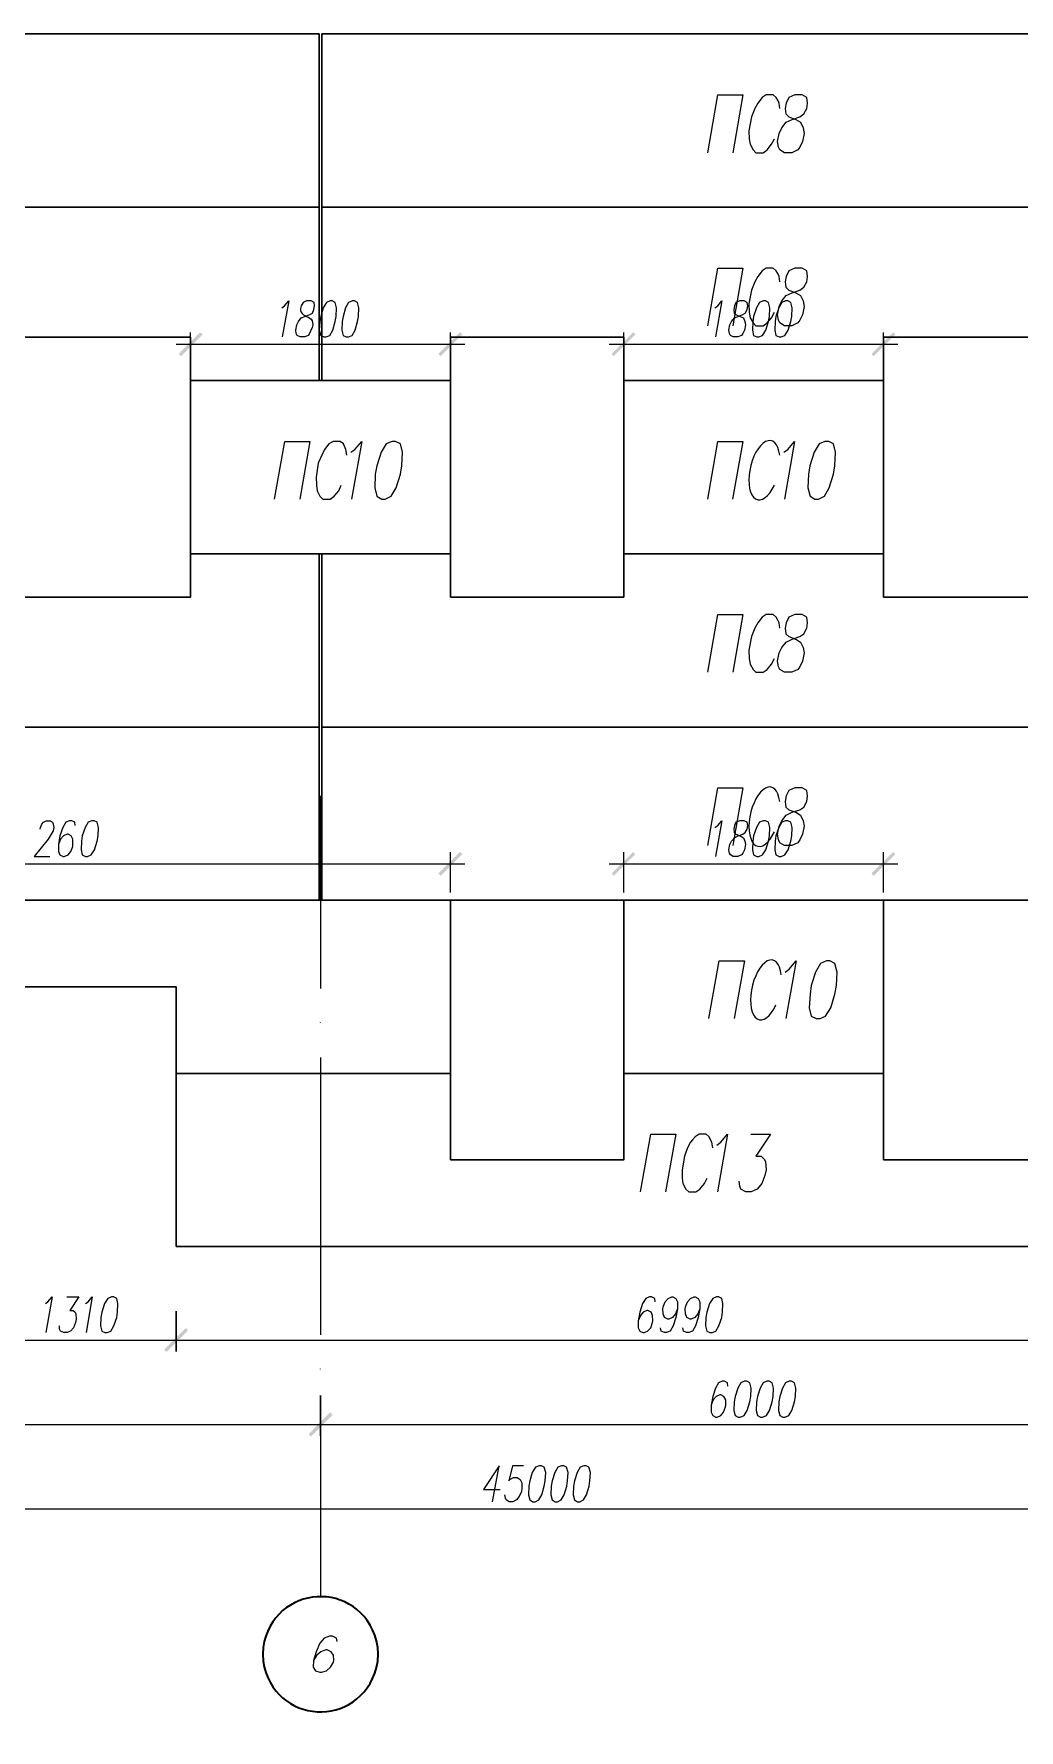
# Model space of a CAD drawing. Header units: millimetres. Extents: x 148937 to 2048786, y 870 to 351006.
# Drawn here: x 529402 to 536227, y 330810 to 342560 of the extents above; entities that cross this region are included whole.
import ezdxf

# ---------------------------------------------------------------- set-up
doc = ezdxf.new("R2010")
doc.units = ezdxf.units.MM
doc.layers.add('PDF _Геометрия', color=7, linetype='Continuous')
doc.layers.add('PDF _Сплошная заливка', color=7, linetype='Continuous', true_color=0x007eff)

msp = doc.modelspace()

# ---------------------------------------------------------------- linework, layer by layer
at = {"layer": 'PDF _Геометрия', "color": 152, "lineweight": 30, "true_color": 0x2776bb}
for points in [[(531378.49961, 342559.59499), (531378.49961, 341358.73566), (525028.33845, 341358.73566), (525028.33845, 342559.59499)], [(537376.35208, 342559.59499), (537376.35208, 341358.73566), (531397.8345, 341358.73566), (531397.8345, 342559.59499)], [(529288.27387, 338658.41512), (529288.27387, 340458.62991), (530486.98493, 340458.62991), (530486.98493, 338658.41512)], [(532287.2001, 338658.41512), (532287.2001, 340458.62991), (533488.05943, 340458.62991), (533488.05943, 338658.41512)], [(535288.27448, 338658.41512), (535288.27448, 340458.62991), (536486.98554, 340458.62991), (536486.98554, 338658.41512)], [(532287.2001, 340157.87785), (532287.2001, 338959.16679), (530486.98532, 338959.16679), (530486.98532, 340157.87785)], [(535288.27448, 340157.87785), (535288.27448, 338959.16679), (533488.05969, 338959.16679), (533488.05969, 340157.87785)], [(531378.49961, 337758.3068), (531378.49961, 336559.59574), (525028.33845, 336559.59574), (525028.33845, 337758.3068)], [(537376.35208, 337758.3068), (537376.35208, 336559.59574), (531397.8345, 336559.59574), (531397.8345, 337758.3068)], [(532287.2001, 334759.38095), (532287.2001, 336559.59574), (533488.05943, 336559.59574), (533488.05943, 334759.38095)], [(535288.27448, 336559.59656), (535288.27448, 335358.73723), (533488.05969, 335358.73723), (533488.05969, 336559.59656)], [(535288.27448, 334759.38095), (535288.27448, 336559.59574), (536486.98554, 336559.59574), (536486.98554, 334759.38095)]]:
    msp.add_lwpolyline(points, close=True, dxfattribs=at)
at = {"layer": 'PDF _Геометрия', "lineweight": 25}
for points in [[(534070.22867, 341736.82584), (534141.12018, 342138.54442), (534312.9784, 342138.54442), (534244.23511, 341736.82584)], [(534568.61907, 342041.87487), (534564.32262, 342080.54297), (534555.7297, 342099.87702), (534544.98857, 342119.21107), (534523.50629, 342138.54512), (534474.09705, 342138.54512), (534446.17009, 342119.21107), (534416.0949, 342080.54297), (534396.76085, 342041.87487), (534373.13035, 341986.02095), (534355.94453, 341889.3507), (534358.09276, 341833.49678), (534364.53744, 341794.82868), (534383.87149, 341756.16058), (534403.20554, 341736.82653), (534454.763, 341736.82653), (534482.68996, 341756.16058), (534512.76515, 341794.82868), (534532.0992, 341833.49678)], [(534070.22867, 340538.11329), (534141.12018, 340937.68364), (534312.9784, 340937.68364), (534244.23511, 340538.11329)], [(534568.61907, 340843.16232), (534564.32262, 340879.68219), (534555.7297, 340899.01624), (534544.98857, 340918.35029), (534523.50629, 340937.68434), (534474.09705, 340937.68434), (534446.17009, 340918.35029), (534416.0949, 340879.68219), (534396.76085, 340843.16232), (534373.13035, 340785.16017), (534355.94453, 340690.63815), (534358.09276, 340632.636), (534364.53744, 340593.96791), (534383.87149, 340557.44803), (534403.20554, 340538.11399), (534454.763, 340538.11399), (534482.68996, 340557.44803), (534512.76515, 340593.96791), (534532.0992, 340632.636)], [(531120.71184, 340662.71198), (531137.89767, 340675.60135), (531167.97285, 340709.97299), (531122.86007, 340460.77857)], [(531303.31085, 340471.51779), (531277.53212, 340460.77665), (531247.45693, 340460.77665), (531225.97465, 340471.51779), (531219.52997, 340484.40716), (531217.38174, 340508.03766), (531223.82643, 340544.55753), (531234.56756, 340568.18804), (531253.90161, 340591.81854), (531279.68035, 340602.55968), (531314.05199, 340615.44905), (531331.23781, 340626.19019), (531341.97895, 340649.82069), (531346.27541, 340675.59942), (531344.12718, 340699.22993), (531322.6449, 340709.97107), (531290.42148, 340709.97107), (531266.79098, 340699.22993), (531253.90161, 340675.59942)], [(534119.63808, 340662.71198), (534138.97213, 340675.60135), (534166.89909, 340709.97299), (534123.93454, 340460.77857)], [(531069.15648, 339337.25478), (531140.04799, 339736.82514), (531314.05444, 339736.82514), (531243.16292, 339337.25478)], [(531569.69284, 339642.30382), (531563.24815, 339680.97191), (531546.06233, 339719.64001), (531524.58005, 339736.82584), (531475.17082, 339736.82584), (531445.09563, 339719.64001), (531415.02044, 339680.97191), (531395.68639, 339642.30382), (531372.05589, 339586.4499), (531357.01829, 339489.77965), (531359.16652, 339433.92573), (531363.46297, 339395.25763), (531382.79702, 339356.58953), (531404.2793, 339337.25548), (531453.68854, 339337.25548), (531481.6155, 339356.58953), (531513.83891, 339395.25763), (531531.02474, 339433.92573)], [(531597.61866, 339661.63708), (531625.54562, 339680.97113), (531672.80663, 339736.82505), (531601.91511, 339337.25469)], [(534070.22867, 339337.25478), (534138.97196, 339736.82514), (534312.9784, 339736.82514), (534242.08689, 339337.25478)], [(534596.54489, 339661.63708), (534624.47186, 339680.97113), (534671.73286, 339736.82505), (534600.84135, 339337.25469)], [(534070.22867, 338138.54442), (534141.12018, 338538.11477), (534312.9784, 338538.11477), (534244.23511, 338138.54442)], [(534568.61907, 338443.59127), (534564.32262, 338480.11114), (534555.7297, 338499.44519), (534544.98857, 338518.77924), (534523.50629, 338538.11329), (534474.09705, 338538.11329), (534446.17009, 338518.77924), (534416.0949, 338480.11114), (534396.76085, 338443.59127), (534373.13035, 338385.58912), (534355.94453, 338291.0671), (534358.09276, 338233.06495), (534364.53744, 338194.39685), (534383.87149, 338157.87698), (534403.20554, 338138.54293), (534454.763, 338138.54293), (534482.68996, 338157.87698), (534512.76515, 338194.39685), (534532.0992, 338233.06495)], [(534070.22867, 336937.68373), (534141.12018, 337337.25408), (534312.9784, 337337.25408), (534244.23511, 336937.68373)], [(529445.09467, 337051.53953), (529447.24289, 337062.28067), (529457.98403, 337085.91118), (529468.72517, 337098.80054), (529485.91099, 337109.54168), (529515.98618, 337109.54168), (529531.02377, 337098.80054), (529535.32023, 337085.91118), (529539.61669, 337062.28067), (529535.32023, 337038.65017), (529522.43086, 337015.01966), (529500.94859, 336980.64802), (529404.27834, 336860.34727), (529511.68973, 336860.34727)], [(529687.84545, 337075.17126), (529685.69722, 337098.80177), (529664.21494, 337109.54291), (529649.17735, 337109.54291), (529623.39862, 337098.80177), (529601.91634, 337062.2819), (529582.58229, 337004.27975), (529571.84115, 336944.12937), (529571.84115, 336896.86836), (529582.58229, 336873.23786), (529604.06457, 336860.34849), (529612.65748, 336860.34849), (529638.43621, 336873.23786), (529657.77026, 336896.86836), (529670.65963, 336931.24001), (529672.80785, 336944.12937), (529672.80785, 336980.64924), (529659.91849, 337004.27975), (529638.43621, 337015.02089), (529631.99153, 337015.02089), (529606.21279, 337004.27975), (529586.87874, 336980.64924), (529571.84115, 336944.12937)], [(534119.63808, 337062.28024), (534138.97213, 337075.1696), (534166.89909, 337109.54125), (534123.93454, 336860.34683)], [(534078.82123, 335738.97336), (534149.71274, 336138.54372), (534323.71919, 336138.54372), (534252.82767, 335738.97336)], [(534607.2856, 336061.20752), (534635.21256, 336080.54157), (534682.47357, 336138.54372), (534611.58205, 335738.97336)], [(533604.06256, 334538.11267), (533674.95407, 334937.68303), (533848.96051, 334937.68303), (533778.069, 334538.11267)], [(534104.6011, 334843.16171), (534098.15642, 334881.82981), (534089.5635, 334899.01563), (534080.97059, 334918.34968), (534059.48832, 334937.68373), (534010.07908, 334937.68373), (533982.15212, 334918.34968), (533964.9663, 334899.01563), (533949.9287, 334881.82981), (533930.59465, 334843.16171), (533909.11238, 334785.15956), (533891.92656, 334690.63754), (533894.07478, 334632.63539), (533898.37124, 334596.11552), (533917.70529, 334557.44742), (533939.18756, 334538.11337), (533988.5968, 334538.11337), (534016.52376, 334557.44742), (534048.74718, 334596.11552), (534065.933, 334632.63539)], [(534132.52692, 334862.49716), (534160.45388, 334881.83121), (534207.71489, 334937.68513), (534136.82338, 334538.11477)], [(534368.83328, 334937.68425), (534504.17163, 334937.68425), (534403.20493, 334785.16008), (534439.7248, 334785.16008), (534461.20707, 334765.82604), (534469.79998, 334748.64021), (534474.09644, 334690.63807), (534465.50353, 334651.96997), (534444.02125, 334596.11605), (534411.79784, 334557.44795), (534370.98151, 334538.1139), (534334.46164, 334538.1139), (534300.09, 334557.44795), (534291.49708, 334576.782), (534287.20063, 334613.30187)], [(529481.61524, 333764.75157), (529498.80106, 333775.49271), (529528.87625, 333812.01258), (529483.76346, 333562.81817)], [(529629.84129, 333812.01284), (529713.62217, 333812.01284), (529651.32357, 333717.49082), (529674.95407, 333717.49082), (529687.84344, 333704.60146), (529692.13989, 333693.86032), (529694.28812, 333657.34045), (529689.99166, 333633.70994), (529677.1023, 333597.19007), (529655.62002, 333573.55957), (529631.98952, 333562.81843), (529608.35901, 333562.81843), (529586.87673, 333573.55957), (529580.43205, 333586.44893), (529578.28382, 333610.07944)], [(529758.73626, 333764.75157), (529778.07031, 333775.49271), (529805.99727, 333812.01258), (529763.03272, 333562.81817)], [(533705.03171, 333775.49227), (533702.88348, 333799.12278), (533681.4012, 333812.01214), (533666.36361, 333812.01214), (533640.58487, 333799.12278), (533619.1026, 333764.75113), (533599.76855, 333704.60076), (533589.02741, 333644.45038), (533589.02741, 333597.18937), (533599.76855, 333573.55887), (533621.25082, 333562.81773), (533629.84374, 333562.81773), (533653.47424, 333573.55887), (533674.95652, 333597.18937), (533687.84588, 333633.70924), (533689.99411, 333644.45038), (533687.84588, 333680.97025), (533677.10475, 333704.60076), (533655.62247, 333717.49013), (533649.17779, 333717.49013), (533623.39905, 333704.60076), (533604.065, 333680.97025), (533589.02741, 333644.45038)], [(533859.70218, 333728.231), (533846.81281, 333693.85936), (533825.33053, 333668.08063), (533801.70003, 333657.33949), (533793.10712, 333657.33949), (533771.62484, 333668.08063), (533760.8837, 333693.85936), (533758.73548, 333728.231), (533760.8837, 333741.12037), (533775.9213, 333775.49201), (533795.25535, 333799.12252), (533821.03408, 333812.01188), (533827.47876, 333812.01188), (533848.96104, 333799.12252), (533859.70218, 333775.49201), (533859.70218, 333728.231), (533848.96104, 333668.08063), (533831.77522, 333610.07848), (533810.29294, 333573.55861), (533784.51421, 333562.81747), (533769.47661, 333562.81747), (533747.99434, 333573.55861), (533743.69788, 333597.18911)], [(534014.37484, 333728.231), (534001.48547, 333693.85936), (533980.00319, 333668.08063), (533956.37269, 333657.33949), (533947.77978, 333657.33949), (533926.2975, 333668.08063), (533915.55636, 333693.85936), (533913.40813, 333728.231), (533915.55636, 333741.12037), (533930.59395, 333775.49201), (533949.928, 333799.12252), (533975.70674, 333812.01188), (533982.15142, 333812.01188), (534003.6337, 333799.12252), (534014.37484, 333775.49201), (534014.37484, 333728.231), (534003.6337, 333668.08063), (533986.44788, 333610.07848), (533964.9656, 333573.55861), (533939.18687, 333562.81747), (533924.14927, 333562.81747), (533902.66699, 333573.55861), (533898.37054, 333597.18911)], [(534209.86434, 333191.17407), (534207.71612, 333214.80458), (534186.23384, 333227.69394), (534171.19625, 333227.69394), (534145.41751, 333214.80458), (534123.93524, 333178.28471), (534104.60119, 333120.28256), (534093.86005, 333060.13218), (534093.86005, 333012.87117), (534104.60119, 332989.24067), (534126.08346, 332976.3513), (534134.67637, 332976.3513), (534160.45511, 332989.24067), (534179.78916, 333012.87117), (534192.67852, 333049.39104), (534194.82675, 333060.13218), (534194.82675, 333096.65205), (534181.93738, 333120.28256), (534160.45511, 333131.0237), (534154.01042, 333131.0237), (534128.23169, 333120.28256), (534108.89764, 333096.65205), (534093.86005, 333060.13218)], [(532579.35846, 332392.03389), (532624.47124, 332641.2283), (532517.05986, 332475.81477), (532633.06415, 332475.81477)], [(532794.18088, 332641.2283), (532716.84469, 332641.2283), (532691.06595, 332535.96515), (532699.65886, 332546.70628), (532725.4376, 332559.59565), (532749.0681, 332559.59565), (532770.55038, 332546.70628), (532781.29152, 332523.07578), (532781.29152, 332486.55591), (532779.14329, 332462.9254), (532764.1057, 332428.55376), (532744.77165, 332404.92326), (532718.99291, 332392.03389), (532695.36241, 332392.03389), (532673.88013, 332404.92326), (532669.58368, 332415.66439), (532665.28722, 332439.2949)]]:
    msp.add_lwpolyline(points, dxfattribs=at)
for points in [[(534673.88013, 342138.54337), (534633.0638, 342119.20932), (534613.72976, 342080.54122), (534607.28507, 342041.87312), (534611.58153, 342005.35325), (534633.0638, 341986.0192), (534680.32481, 341966.68515), (534712.54823, 341947.3511), (534731.88228, 341908.683), (534738.32696, 341870.0149), (534727.58582, 341814.16098), (534708.25177, 341775.49289), (534693.21418, 341756.15884), (534652.39785, 341736.82479), (534602.98862, 341736.82479), (534568.61697, 341756.15884), (534560.02406, 341775.49289), (534553.57938, 341814.16098), (534564.32052, 341870.0149), (534583.65457, 341908.683), (534613.72976, 341947.3511), (534654.54608, 341966.68515), (534708.25177, 341986.0192), (534736.17873, 342005.35325), (534755.51278, 342041.87312), (534761.95747, 342080.54122), (534755.51278, 342119.20932), (534723.28937, 342138.54337)], [(534673.88013, 340937.68486), (534633.0638, 340918.35081), (534613.72976, 340879.68272), (534607.28507, 340843.16284), (534611.58153, 340804.49475), (534633.0638, 340785.1607), (534680.32481, 340765.82665), (534712.54823, 340746.4926), (534731.88228, 340709.97273), (534738.32696, 340671.30463), (534727.58582, 340613.30248), (534708.25177, 340576.78261), (534693.21418, 340557.44856), (534652.39785, 340538.11451), (534602.98862, 340538.11451), (534568.61697, 340557.44856), (534560.02406, 340576.78261), (534553.57938, 340613.30248), (534564.32052, 340671.30463), (534583.65457, 340709.97273), (534613.72976, 340746.4926), (534654.54608, 340765.82665), (534708.25177, 340785.1607), (534736.17873, 340804.49475), (534755.51278, 340843.16284), (534761.95747, 340879.68272), (534755.51278, 340918.35081), (534723.28937, 340937.68486)], [(531453.68889, 340709.97107), (531427.91016, 340699.22993), (531406.42788, 340662.71006), (531389.24206, 340602.55968), (531382.79737, 340568.18804), (531378.50092, 340508.03766), (531389.24206, 340471.51779), (531410.72433, 340460.77665), (531425.76193, 340460.77665), (531451.54066, 340471.51779), (531473.02294, 340508.03766), (531490.20876, 340568.18804), (531496.65344, 340602.55968), (531498.80167, 340662.71006), (531490.20876, 340699.22993), (531468.72648, 340709.97107)], [(531608.35936, 340709.97107), (531582.58063, 340699.22993), (531561.09835, 340662.71006), (531543.91253, 340602.55968), (531537.46785, 340568.18804), (531535.31962, 340508.03766), (531543.91253, 340471.51779), (531565.39481, 340460.77665), (531580.4324, 340460.77665), (531606.21113, 340471.51779), (531627.69341, 340508.03766), (531644.87923, 340568.18804), (531651.32391, 340602.55968), (531653.47214, 340662.71006), (531644.87923, 340699.22993), (531623.39695, 340709.97107)], [(534291.49805, 340709.97107), (534265.71931, 340699.22993), (534254.97817, 340675.59942), (534250.68172, 340649.82069), (534252.82995, 340626.19019), (534265.71931, 340615.44905), (534295.7945, 340602.55968), (534317.27678, 340591.81854), (534328.01792, 340568.18804), (534332.31437, 340544.55753), (534325.86969, 340508.03766), (534312.98032, 340484.40716), (534304.38741, 340471.51779), (534278.60868, 340460.77665), (534246.38526, 340460.77665), (534227.05121, 340471.51779), (534220.60653, 340484.40716), (534216.31008, 340508.03766), (534222.75476, 340544.55753), (534235.64413, 340568.18804), (534254.97817, 340591.81854), (534280.75691, 340602.55968), (534312.98032, 340615.44905), (534330.16614, 340626.19019), (534343.05551, 340649.82069), (534347.35197, 340675.59942), (534343.05551, 340699.22993), (534321.57323, 340709.97107)], [(534454.76108, 340709.97107), (534428.98235, 340699.22993), (534407.50007, 340662.71006), (534388.16602, 340602.55968), (534381.72134, 340568.18804), (534379.57311, 340508.03766), (534388.16602, 340471.51779), (534409.6483, 340460.77665), (534424.68589, 340460.77665), (534450.46462, 340471.51779), (534471.9469, 340508.03766), (534491.28095, 340568.18804), (534497.72563, 340602.55968), (534499.87386, 340662.71006), (534491.28095, 340699.22993), (534469.79867, 340709.97107)], [(534609.43374, 340709.97107), (534583.655, 340699.22993), (534562.17273, 340662.71006), (534542.83868, 340602.55968), (534536.39399, 340568.18804), (534534.24577, 340508.03766), (534542.83868, 340471.51779), (534564.32095, 340460.77665), (534579.35855, 340460.77665), (534605.13728, 340471.51779), (534626.61956, 340508.03766), (534645.95361, 340568.18804), (534652.39829, 340602.55968), (534654.54652, 340662.71006), (534645.95361, 340699.22993), (534624.47133, 340709.97107)], [(531883.33443, 339736.82417), (531842.5181, 339719.63835), (531808.14646, 339661.6362), (531778.07127, 339567.11419), (531767.33013, 339509.11204), (531763.03368, 339414.59002), (531778.07127, 339356.58787), (531812.44292, 339337.25382), (531836.07342, 339337.25382), (531876.88975, 339356.58787), (531911.26139, 339414.59002), (531941.33658, 339509.11204), (531952.07772, 339567.11419), (531956.37417, 339661.6362), (531941.33658, 339719.63835), (531906.96494, 339736.82417)], [(534882.26067, 339736.82417), (534841.44434, 339719.63835), (534807.0727, 339661.6362), (534776.99751, 339567.11419), (534768.4046, 339509.11204), (534764.10814, 339414.59002), (534779.14574, 339356.58787), (534811.36915, 339337.25382), (534837.14788, 339337.25382), (534877.96421, 339356.58787), (534912.33585, 339414.59002), (534940.26281, 339509.11204), (534951.00395, 339567.11419), (534955.30041, 339661.6362), (534940.26281, 339719.63835), (534908.0394, 339736.82417)], [(534673.88013, 338538.11381), (534633.0638, 338518.77976), (534613.72976, 338480.11166), (534607.28507, 338443.59179), (534611.58153, 338404.92369), (534633.0638, 338385.58964), (534680.32481, 338366.25559), (534712.54823, 338346.92154), (534731.88228, 338308.25345), (534738.32696, 338271.73357), (534727.58582, 338213.73143), (534708.25177, 338175.06333), (534693.21418, 338157.87751), (534652.39785, 338138.54346), (534602.98862, 338138.54346), (534568.61697, 338157.87751), (534560.02406, 338175.06333), (534553.57938, 338213.73143), (534564.32052, 338271.73357), (534583.65457, 338308.25345), (534613.72976, 338346.92154), (534654.54608, 338366.25559), (534708.25177, 338385.58964), (534736.17873, 338404.92369), (534755.51278, 338443.59179), (534761.95747, 338480.11166), (534755.51278, 338518.77976), (534723.28937, 338538.11381)], [(534673.88013, 337337.25531), (534633.0638, 337317.92126), (534613.72976, 337281.40139), (534607.28507, 337242.73329), (534611.58153, 337204.06519), (534633.0638, 337184.73114), (534680.32481, 337167.54532), (534712.54823, 337148.21127), (534731.88228, 337109.54317), (534738.32696, 337070.87507), (534727.58582, 337015.02115), (534708.25177, 336976.35305), (534693.21418, 336957.019), (534652.39785, 336937.68495), (534602.98862, 336937.68495), (534568.61697, 336957.019), (534560.02406, 336976.35305), (534553.57938, 337015.02115), (534564.32052, 337070.87507), (534583.65457, 337109.54317), (534613.72976, 337148.21127), (534654.54608, 337167.54532), (534708.25177, 337184.73114), (534736.17873, 337204.06519), (534755.51278, 337242.73329), (534761.95747, 337281.40139), (534755.51278, 337317.92126), (534723.28937, 337337.25531)], [(529803.84939, 337109.54369), (529778.07066, 337098.80255), (529756.58838, 337062.28268), (529737.25433, 337004.28054), (529730.80965, 336967.76066), (529728.66142, 336907.61029), (529737.25433, 336873.23864), (529758.73661, 336860.34928), (529773.77421, 336860.34928), (529799.55294, 336873.23864), (529821.03522, 336907.61029), (529840.36926, 336967.76066), (529846.81395, 337004.28054), (529848.96218, 337062.28268), (529840.36926, 337098.80255), (529818.88699, 337109.54369)], [(534291.49805, 337109.54369), (534265.71931, 337098.80255), (534254.97817, 337075.17205), (534250.68172, 337051.54154), (534252.82995, 337027.91104), (534265.71931, 337015.02167), (534295.7945, 337004.28054), (534317.27678, 336991.39117), (534328.01792, 336967.76066), (534332.31437, 336944.13016), (534325.86969, 336907.61029), (534312.98032, 336883.97978), (534304.38741, 336873.23864), (534278.60868, 336860.34928), (534246.38526, 336860.34928), (534227.05121, 336873.23864), (534220.60653, 336883.97978), (534216.31008, 336907.61029), (534222.75476, 336944.13016), (534235.64413, 336967.76066), (534254.97817, 336991.39117), (534280.75691, 337004.28054), (534312.98032, 337015.02167), (534330.16614, 337027.91104), (534343.05551, 337051.54154), (534347.35197, 337075.17205), (534343.05551, 337098.80255), (534321.57323, 337109.54369)], [(534454.76108, 337109.54369), (534428.98235, 337098.80255), (534407.50007, 337062.28268), (534388.16602, 337004.28054), (534381.72134, 336967.76066), (534379.57311, 336907.61029), (534388.16602, 336873.23864), (534409.6483, 336860.34928), (534424.68589, 336860.34928), (534450.46462, 336873.23864), (534471.9469, 336907.61029), (534491.28095, 336967.76066), (534497.72563, 337004.28054), (534499.87386, 337062.28268), (534491.28095, 337098.80255), (534469.79867, 337109.54369)], [(534609.43374, 337109.54369), (534583.655, 337098.80255), (534562.17273, 337062.28268), (534542.83868, 337004.28054), (534536.39399, 336967.76066), (534534.24577, 336907.61029), (534542.83868, 336873.23864), (534564.32095, 336860.34928), (534579.35855, 336860.34928), (534605.13728, 336873.23864), (534626.61956, 336907.61029), (534645.95361, 336967.76066), (534652.39829, 337004.28054), (534654.54652, 337062.28268), (534645.95361, 337098.80255), (534624.47133, 337109.54369)], [(534892.99918, 336138.54276), (534852.18286, 336119.20871), (534817.81121, 336061.20656), (534787.73603, 335966.68454), (534779.14311, 335908.68239), (534772.69843, 335814.16037), (534787.73603, 335756.15822), (534822.10767, 335738.9724), (534847.8864, 335738.9724), (534886.5545, 335756.15822), (534923.07437, 335814.16037), (534951.00133, 335908.68239), (534961.74247, 335966.68454), (534966.03893, 336061.20656), (534951.00133, 336119.20871), (534916.62969, 336138.54276)], [(529939.1866, 333812.01284), (529913.40787, 333799.12348), (529891.92559, 333764.75183), (529872.59154, 333704.60146), (529866.14686, 333668.08159), (529863.99863, 333610.07944), (529872.59154, 333573.55957), (529894.07382, 333562.81843), (529909.11142, 333562.81843), (529934.89015, 333573.55957), (529956.37242, 333610.07944), (529975.70647, 333668.08159), (529982.15116, 333704.60146), (529984.29939, 333764.75183), (529975.70647, 333799.12348), (529954.2242, 333812.01284)], [(534130.38097, 333812.01284), (534104.60223, 333799.12348), (534083.11996, 333764.75183), (534063.78591, 333704.60146), (534057.34123, 333668.08159), (534055.193, 333610.07944), (534063.78591, 333573.55957), (534085.26819, 333562.81843), (534100.30578, 333562.81843), (534126.08451, 333573.55957), (534147.56679, 333610.07944), (534166.90084, 333668.08159), (534173.34552, 333704.60146), (534175.49375, 333764.75183), (534166.90084, 333799.12348), (534145.41856, 333812.01284)], [(534325.86829, 333227.69464), (534300.08956, 333214.80528), (534278.60728, 333178.28541), (534259.27323, 333120.28326), (534252.82855, 333083.76339), (534250.68032, 333023.61301), (534259.27323, 332989.24137), (534280.75551, 332976.352), (534295.7931, 332976.352), (534321.57184, 332989.24137), (534343.05411, 333023.61301), (534362.38816, 333083.76339), (534368.83284, 333120.28326), (534370.98107, 333178.28541), (534362.38816, 333214.80528), (534340.90588, 333227.69464)], [(534480.54095, 333227.69464), (534454.76222, 333214.80528), (534433.27994, 333178.28541), (534413.94589, 333120.28326), (534407.50121, 333083.76339), (534405.35298, 333023.61301), (534413.94589, 332989.24137), (534435.42817, 332976.352), (534450.46576, 332976.352), (534476.24449, 332989.24137), (534497.72677, 333023.61301), (534517.06082, 333083.76339), (534523.5055, 333120.28326), (534525.65373, 333178.28541), (534517.06082, 333214.80528), (534495.57854, 333227.69464)], [(534635.21361, 333227.69464), (534609.43487, 333214.80528), (534587.9526, 333178.28541), (534568.61855, 333120.28326), (534562.17386, 333083.76339), (534560.02564, 333023.61301), (534568.61855, 332989.24137), (534590.10082, 332976.352), (534605.13842, 332976.352), (534630.91715, 332989.24137), (534652.39943, 333023.61301), (534671.73348, 333083.76339), (534678.17816, 333120.28326), (534680.32639, 333178.28541), (534671.73348, 333214.80528), (534650.2512, 333227.69464)], [(532901.59227, 332641.2283), (532877.96176, 332630.48716), (532854.33126, 332593.96729), (532837.14544, 332535.96515), (532830.70075, 332499.44527), (532828.55253, 332439.2949), (532837.14544, 332404.92326), (532858.62771, 332392.03389), (532873.66531, 332392.03389), (532899.44404, 332404.92326), (532920.92632, 332439.2949), (532938.11214, 332499.44527), (532944.55682, 332535.96515), (532948.85328, 332593.96729), (532938.11214, 332630.48716), (532918.77809, 332641.2283)], [(533056.26711, 332641.2283), (533032.63661, 332630.48716), (533011.15433, 332593.96729), (532991.82028, 332535.96515), (532985.3756, 332499.44527), (532983.22737, 332439.2949), (532991.82028, 332404.92326), (533013.30256, 332392.03389), (533028.34015, 332392.03389), (533054.11888, 332404.92326), (533075.60116, 332439.2949), (533094.93521, 332499.44527), (533099.23167, 332535.96515), (533103.52812, 332593.96729), (533092.78698, 332630.48716), (533073.45293, 332641.2283)], [(533210.93758, 332641.2283), (533187.30708, 332630.48716), (533165.8248, 332593.96729), (533146.49075, 332535.96515), (533140.04607, 332499.44527), (533137.89784, 332439.2949), (533146.49075, 332404.92326), (533167.97303, 332392.03389), (533183.01062, 332392.03389), (533208.78936, 332404.92326), (533230.27163, 332439.2949), (533249.60568, 332499.44527), (533253.90214, 332535.96515), (533258.19859, 332593.96729), (533247.45745, 332630.48716), (533228.12341, 332641.2283)]]:
    msp.add_lwpolyline(points, close=True, dxfattribs=at)
at = {"layer": 'PDF _Геометрия', "color": 152, "lineweight": 30, "true_color": 0x2776bb}
for points in [[(529288.27387, 340157.87716), (525028.33821, 340157.87716), (525028.33821, 341358.73648), (531378.49947, 341358.73648), (531378.49947, 340157.87716), (530486.98493, 340157.87716)], [(532287.2001, 340157.87716), (531397.83383, 340157.87716), (531397.83383, 341358.73648), (537376.35152, 341358.73648), (537376.35152, 340157.87716), (536486.98539, 340157.87716)], [(535288.27448, 340157.87716), (533488.05969, 340157.87716)], [(530486.98642, 338959.16679), (531378.50092, 338959.16679), (531378.50092, 337758.30746), (525028.33955, 337758.30746), (525028.33955, 338959.16679), (529288.27535, 338959.16679)], [(536486.98484, 338959.16679), (537376.35112, 338959.16679), (537376.35112, 337758.30746), (531397.83343, 337758.30746), (531397.83343, 338959.16679), (532287.19956, 338959.16679)], [(533488.05861, 338959.16679), (535288.2734, 338959.16679)], [(529077.74738, 335358.73723), (525028.33821, 335358.73723), (525028.33821, 336559.59656), (532287.19954, 336559.59656), (532287.19954, 335358.73723), (530388.16621, 335358.73723)], [(530388.16759, 334160.02687), (530388.16759, 335958.0935), (529077.74876, 335958.0935), (529077.74876, 334160.02687)], [(536486.98484, 335358.73723), (537376.35112, 335358.73723), (537376.35112, 334160.02617), (530388.16651, 334160.02617), (530388.16651, 335358.73723), (532287.19956, 335358.73723)], [(533488.05861, 335358.73723), (535288.2734, 335358.73723)]]:
    msp.add_lwpolyline(points, dxfattribs=at)
at = {"layer": 'PDF _Геометрия', "color": 150, "lineweight": 9, "true_color": 0x007eff}
for points in [[(530388.16759, 340411.36864), (532388.16763, 340411.36864)], [(530486.98642, 340209.43471), (530486.98642, 340490.85254)], [(532287.2001, 340209.43471), (532287.2001, 340490.85254)], [(533387.09383, 340411.36864), (535387.09387, 340411.36864)], [(533488.05861, 340209.43471), (533488.05861, 340490.85254)], [(535288.27448, 340209.43471), (535288.27448, 340490.85254)], [(532287.2001, 336611.15329), (532287.2001, 336890.42289)], [(533488.05861, 336611.15329), (533488.05861, 336890.42289)], [(535288.27448, 336611.15329), (535288.27448, 336890.42289)], [(524927.37205, 336810.93908), (532388.16707, 336810.93908)], [(533387.09383, 336810.93908), (535387.09387, 336810.93908)], [(528976.78041, 333511.26228), (530486.98449, 333511.26228)], [(530287.20063, 333511.26228), (537477.31903, 333511.26228)]]:
    msp.add_lwpolyline(points, dxfattribs=at)
at = {"layer": 'PDF _Геометрия', "color": 252, "lineweight": 5, "true_color": 0x989898}
for points in [[(531387.09217, 337281.40147), (531387.09217, 335947.35214)], [(531387.09217, 335708.89721), (531387.09217, 335711.04544)], [(531387.09217, 335468.29676), (531387.09217, 333547.78122)], [(531387.09217, 333309.32835), (531387.09217, 333311.47657)], [(531387.09217, 333068.72571), (531387.09217, 331734.67637)]]:
    msp.add_lwpolyline(points, dxfattribs=at)
at = {"layer": 'PDF _Геометрия', "color": 150, "lineweight": 9, "true_color": 0x007eff}
msp.add_lwpolyline([(530388.16759, 333431.77628), (530388.16759, 333711.04588)], close=True, dxfattribs=at)
at = {"layer": 'PDF _Геометрия', "color": 222, "lineweight": 9, "true_color": 0xdd00a5}
msp.add_lwpolyline([(531387.09217, 332847.45808), (531387.09217, 333126.72768)], close=True, dxfattribs=at)
for points in [[(525288.27273, 332926.94189), (531488.05805, 332926.94189)], [(531288.27553, 332926.94189), (537488.06085, 332926.94189)], [(510289.34964, 332342.62588), (555485.91126, 332342.62588)]]:
    msp.add_lwpolyline(points, dxfattribs=at)
at = {"layer": 'PDF _Геометрия', "color": 5, "lineweight": 35}
for points in [[(530989.67127, 331382.36756), (530987.52304, 331335.10655), (530989.67127, 331287.84554)], [(531775.92261, 331242.73276), (531784.51552, 331287.84554), (531786.66375, 331335.10655), (531784.51552, 331382.36756), (531775.92261, 331427.48035)]]:
    msp.add_lwpolyline(points, dxfattribs=at)
at = {"layer": 'PDF _Геометрия', "color": 252, "lineweight": 15, "true_color": 0x989898}
msp.add_lwpolyline([(531503.0983, 331423.18249), (531498.80185, 331446.813), (531470.87489, 331459.70236), (531449.39261, 331459.70236), (531412.87274, 331446.813), (531382.79755, 331412.44135), (531357.01882, 331352.29098), (531339.83299, 331292.1406), (531337.68477, 331244.87959), (531352.72236, 331221.24909), (531382.79755, 331210.50795), (531393.53869, 331210.50795), (531427.91033, 331221.24909), (531455.83729, 331244.87959), (531477.31957, 331281.39946), (531479.4678, 331292.1406), (531477.31957, 331328.66047), (531462.28197, 331352.29098), (531434.35501, 331365.18034), (531423.61388, 331365.18034), (531389.24223, 331352.29098), (531361.31527, 331328.66047), (531339.83299, 331292.1406)], dxfattribs=at)
at = {"layer": 'PDF _Геометрия', "lineweight": 25}
for centre, major_axis, ratio, start_param, end_param in [((534462.95475, 339537.25584), (-47.31962, -204.36351), 0.4728608091, 2.2161559051, 7.4364243272), ((534463.30576, 337137.15449), (-46.50674, -204.83532), 0.472526215, 2.2157140025, 7.4263735939), ((534473.83657, 335937.1154), (-47.19105, -206.56717), 0.4662240876, 2.2055023537, 7.4378148336)]:
    msp.add_ellipse(centre, major_axis=major_axis, ratio=ratio, start_param=start_param, end_param=end_param, dxfattribs=at)
msp.add_open_spline([(531253.90161, 340675.59942), (531216.20022, 340566.8633), (531404.95783, 340643.05377), (531303.31085, 340471.51779)], degree=3, dxfattribs=at)
at = {"layer": 'PDF _Геометрия', "color": 5, "lineweight": 35}
for points in [[(531775.92261, 331427.48035), (531658.23553, 331860.38403), (531057.98494, 331825.1173), (530989.67127, 331382.36756)], [(530989.67127, 331287.84554), (531057.98494, 330845.09581), (531658.23553, 330809.82907), (531775.92261, 331242.73276)]]:
    msp.add_open_spline(points, degree=3, dxfattribs=at)
at = {"layer": 'PDF _Сплошная заливка', "lineweight": 9, "transparency": 33554559}
for points in [[(530553.58095, 340493.00234), (530420.39083, 340327.58881), (530405.35324, 340342.6264)], [(530570.76608, 340477.96317), (530553.58025, 340493.00077), (530420.39014, 340327.58723)], [(532203.41826, 340342.62596), (532220.60408, 340327.58837), (532353.7942, 340493.0019)], [(532220.60557, 340327.5868), (532353.79569, 340493.00033), (532370.98151, 340477.96274)], [(533554.65533, 340493.00234), (533419.31698, 340327.58881), (533404.27939, 340342.6264)], [(533569.69231, 340477.96317), (533554.65472, 340493.00077), (533419.31637, 340327.58723)], [(535204.49482, 340342.62596), (535219.53242, 340327.58837), (535354.87076, 340493.0019)], [(535219.53181, 340327.5868), (535354.87015, 340493.00033), (535369.90775, 340477.96274)], [(533554.65533, 336892.5706), (533419.31698, 336727.15706), (533404.27939, 336744.34288)], [(533569.69231, 336877.53361), (533554.65472, 336892.57121), (533419.31637, 336727.15767)], [(535204.49482, 336744.34454), (535219.53242, 336727.15872), (535354.87076, 336892.57226)], [(535219.53181, 336727.15724), (535354.87015, 336892.57077), (535369.90775, 336877.53318)], [(530304.38575, 333444.66556), (530321.57157, 333429.62796), (530454.76169, 333595.0415)], [(530454.76213, 333595.04193), (530321.57201, 333429.6284), (530304.38619, 333444.66599)], [(530469.79911, 333577.85681), (530454.76152, 333595.04263), (530321.5714, 333429.6291)], [(530321.57306, 333429.62857), (530454.76318, 333595.04211), (530469.80077, 333577.85629)]]:
    msp.add_solid(points, dxfattribs=at)
at = {"layer": 'PDF _Сплошная заливка', "lineweight": 25, "transparency": 33554559}
for points in [[(532203.41826, 336744.34454), (532220.60408, 336727.15872), (532353.7942, 336892.57226)], [(532220.60557, 336727.15724), (532353.79569, 336892.57077), (532370.98151, 336877.53318)]]:
    msp.add_solid(points, dxfattribs=at)
at = {"layer": 'PDF _Сплошная заливка', "color": 222, "lineweight": 9, "true_color": 0xdd00a5, "transparency": 33554559}
for points in [[(531305.46065, 332860.34736), (531320.49825, 332843.16153), (531453.68836, 333010.7233)], [(531453.68889, 333010.72373), (531320.49877, 332843.16197), (531305.46118, 332860.34779)], [(531320.49763, 332843.16223), (531453.68775, 333010.72399), (531470.87357, 332993.53817)], [(531470.87401, 332993.53861), (531453.68819, 333010.72443), (531320.49807, 332843.16267)]]:
    msp.add_solid(points, dxfattribs=at)

doc.saveas('drawing.dxf')
